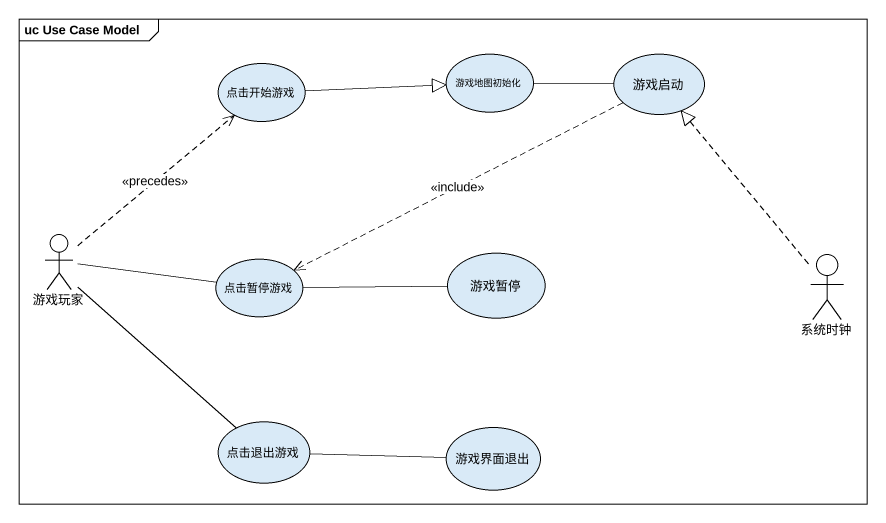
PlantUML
@startuml
mainframe uc Use Case Model
usecase 点击开始游戏
usecase 游戏地图初始化
usecase 游戏启动
actor 游戏玩家
usecase 点击暂停游戏
usecase 游戏暂停
actor 系统时钟
usecase 点击退出游戏
usecase 游戏界面退出
点击开始游戏 -right-|> 游戏地图初始化
游戏地图初始化 -right- 游戏启动
游戏启动 .left.> 点击暂停游戏 : <<include>>
游戏玩家 .up.> 点击开始游戏 : <<precedes>>
游戏玩家 -right- 点击暂停游戏
游戏玩家 -- 点击退出游戏
点击暂停游戏 -right- 游戏暂停
系统时钟 .up.|> 游戏启动
点击退出游戏 -right- 游戏界面退出
@enduml
